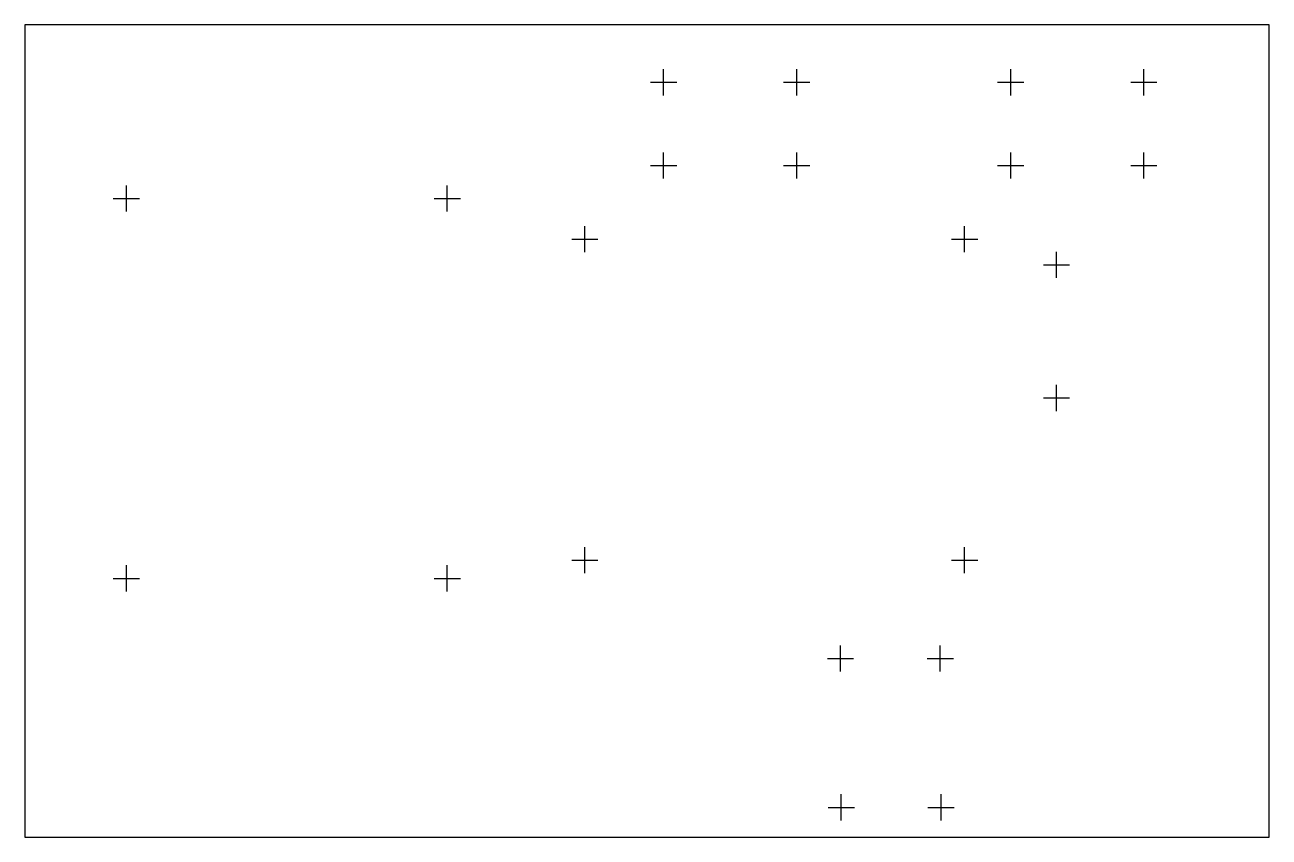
# Model space of a CAD drawing. Header units: millimetres. Extents: x 0 to 190, y 0 to 124.
import ezdxf

# ---------------------------------------------------------------- set-up
doc = ezdxf.new("R2010")
doc.units = ezdxf.units.MM

msp = doc.modelspace()

# ---------------------------------------------------------------- linework, layer by layer
at = {"layer": 'ENVELOPE_REFERENCE'}
for p, q in [((190, 124), (0, 124)), ((0, 124), (0, 0)), ((190, 0), (190, 124)), ((0, 0), (190, 0))]:
    msp.add_line(p, q, dxfattribs=at)
at = {"layer": 'MOUNT_CENTRES_HAT'}
for p, q in [((85.5, 89.286), (85.5, 93.286)), ((143.501, 89.283), (143.501, 93.283)), ((83.5, 91.286), (87.5, 91.286)), ((141.501, 91.283), (145.501, 91.283)), ((85.5, 40.284), (85.5, 44.284)), ((143.498, 40.284), (143.498, 44.284)), ((83.5, 42.284), (87.5, 42.284)), ((141.498, 42.284), (145.498, 42.284))]:
    msp.add_line(p, q, dxfattribs=at)
at = {"layer": 'MOUNT_CENTRES_INA'}
for p, q in [((157.54, 85.36), (157.54, 89.36)), ((155.54, 87.36), (159.54, 87.36)), ((157.54, 65.04), (157.54, 69.04)), ((155.54, 67.04), (159.54, 67.04))]:
    msp.add_line(p, q, dxfattribs=at)
at = {"layer": 'MOUNT_CENTRES_PCT'}
for p, q in [((97.54, 113.24), (97.54, 117.24)), ((117.86, 113.24), (117.86, 117.24)), ((95.54, 115.24), (99.54, 115.24)), ((115.86, 115.24), (119.86, 115.24)), ((97.54, 100.54), (97.54, 104.54)), ((117.86, 100.54), (117.86, 104.54)), ((95.54, 102.54), (99.54, 102.54)), ((115.86, 102.54), (119.86, 102.54))]:
    msp.add_line(p, q, dxfattribs=at)
at = {"layer": 'MOUNT_CENTRES_PD'}
for p, q in [((124.54, 25.273), (124.54, 29.273)), ((139.78, 25.273), (139.78, 29.273)), ((122.54, 27.273), (126.54, 27.273)), ((137.78, 27.273), (141.78, 27.273)), ((124.667, 2.54), (124.667, 6.54)), ((139.907, 2.54), (139.907, 6.54)), ((122.667, 4.54), (126.667, 4.54)), ((137.907, 4.54), (141.907, 4.54))]:
    msp.add_line(p, q, dxfattribs=at)
at = {"layer": 'MOUNT_CENTRES_PI'}
for p, q in [((15.5, 95.5), (15.5, 99.5)), ((64.5, 95.5), (64.5, 99.5)), ((13.5, 97.5), (17.5, 97.5)), ((62.5, 97.5), (66.5, 97.5)), ((15.5, 37.5), (15.5, 41.5)), ((64.5, 37.5), (64.5, 41.5)), ((13.5, 39.5), (17.5, 39.5)), ((62.5, 39.5), (66.5, 39.5))]:
    msp.add_line(p, q, dxfattribs=at)
at = {"layer": 'MOUNT_CENTRES_TSL'}
for p, q in [((150.54, 113.24), (150.54, 117.24)), ((170.86, 113.24), (170.86, 117.24)), ((148.54, 115.24), (152.54, 115.24)), ((168.86, 115.24), (172.86, 115.24)), ((150.54, 100.54), (150.54, 104.54)), ((170.86, 100.54), (170.86, 104.54)), ((148.54, 102.54), (152.54, 102.54)), ((168.86, 102.54), (172.86, 102.54))]:
    msp.add_line(p, q, dxfattribs=at)

doc.saveas('drawing.dxf')
